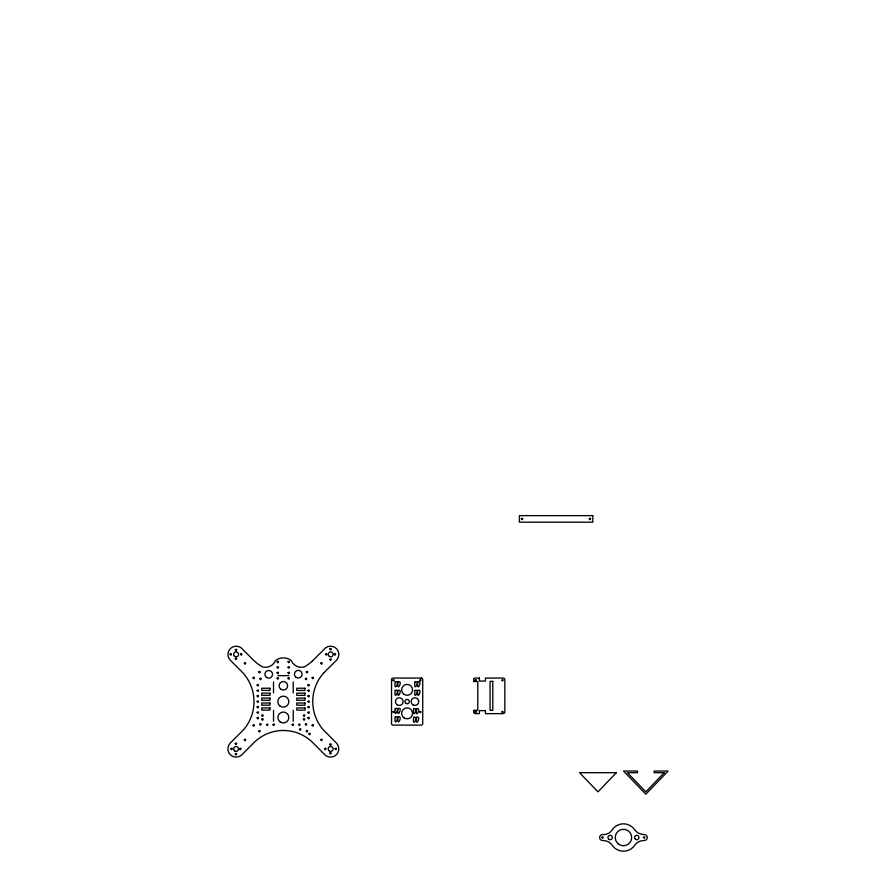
<?xml version="1.0" encoding="UTF-8"?>
<svg xmlns="http://www.w3.org/2000/svg" width="896" height="896" viewBox="0 0 896 896"><rect width="100%" height="100%" fill="white"/><g stroke="black" fill="none" stroke-linecap="round" stroke-linejoin="round"><path stroke-width="1.34" d="M324.072 672.526L323.221 673.478A43.03 43.03 0 0 0 323.221 729.77L336.47 743.075A8.277 8.277 0 0 1 336.75 754.309A8.277 8.277 0 0 1 325.573 755.462L312.48 742.358A41.597 41.597 0 0 0 254.262 742.358L241.136 755.462A8.277 8.277 0 0 1 229.958 754.309A8.277 8.277 0 0 1 230.238 743.075L243.51 729.792A43.019 43.019 0 0 0 242.659 672.56L229.936 659.848A8.277 8.277 0 0 1 241.181 647.842L254.296 660.957A43.03 43.03 0 0 0 262.573 666.915A10.842 10.842 0 0 0 275.442 660.598A12.869 12.869 0 0 1 291.312 660.598A10.875 10.875 0 0 0 304.17 666.938L304.214 666.915A43.03 43.03 0 0 0 311.539 661.808L312.491 660.957M312.122 661.282L325.606 647.842A8.277 8.277 0 0 1 336.784 648.995A8.277 8.277 0 0 1 336.504 660.229L323.602 673.053M277.906 675.651L288.848 675.651M293.227 681.946L293.227 692.888M293.227 710.394L293.227 721.336M273.526 681.946L273.526 692.888M273.526 710.394L273.526 721.336M258.81 731.114C260.131 734.014 261.072 728.694 258.821 731.013M312.099 677.813C313.466 680.758 314.317 675.27 312.099 677.813M253.008 725.29C254.318 728.258 255.248 722.792 253.008 725.29M306.275 731.058C307.574 734.037 308.56 728.571 306.275 731.058M307.922 707.011C309.266 709.979 310.15 704.514 307.922 707.011M312.077 725.256C313.242 728.19 314.518 722.926 312.099 725.155M393.042 711.906C394.117 714.381 394.957 709.822 393.042 711.906M475.171 711.906C476.302 714.358 477.109 709.733 475.171 711.906M601.854 837.413C603.21 840.392 604.016 834.904 601.854 837.413M643.44 837.413C644.762 840.392 645.646 834.904 643.44 837.413M257.13 706.944C258.306 710.013 259.426 704.592 257.13 706.944M307.933 701.501C309.075 704.536 310.352 699.093 307.933 701.501M589.266 518.717C590.307 521.83 591.674 516.466 589.266 518.717M253.042 677.768C254.274 680.814 255.293 675.427 253.042 677.768M258.843 671.966C260.019 675.013 261.195 669.603 258.843 671.966M277.099 678.227C278.253 681.285 279.44 675.864 277.099 678.227M288.042 678.227C289.229 681.274 290.349 675.898 288.042 678.227M306.309 671.944C307.44 675.002 308.717 669.57 306.309 671.944M393.042 680.131C393.994 682.662 395.013 678.182 393.042 680.131M419.854 680.131C420.784 682.662 421.859 678.171 419.854 680.131M419.854 711.861C420.806 714.392 421.826 709.934 419.854 711.861M475.182 680.131C476.112 682.662 477.187 678.16 475.182 680.131M501.984 680.131C502.891 682.662 504.034 678.171 501.984 680.131M501.984 711.861C502.936 714.403 503.966 709.901 501.984 711.861M230.115 654.17C231.123 657.294 232.557 651.952 230.115 654.17M235.312 649.79C236.32 652.926 237.754 647.573 235.312 649.79M235.312 658.538C236.32 661.674 237.754 656.331 235.312 658.538M240.509 654.17C241.517 657.294 242.95 651.952 240.509 654.17M230.899 748.709C231.907 751.845 233.33 746.491 230.899 748.709M244.328 663.174C245.325 666.31 246.758 660.957 244.328 663.174M235.278 743.512C236.275 746.648 237.709 741.294 235.278 743.512M235.278 753.906C236.275 757.042 237.709 751.699 235.278 753.906M239.646 748.709C240.654 751.845 242.088 746.491 239.646 748.709M244.328 739.682C245.325 742.818 246.758 737.475 244.328 739.682M257.141 685.014C258.138 688.15 259.571 682.797 257.141 685.014M257.141 690.48C258.138 693.616 259.571 688.274 257.141 690.48M257.141 695.957C258.138 699.093 259.571 693.75 257.141 695.957M259.829 678.675C260.837 681.811 262.27 676.469 259.829 678.675M257.141 701.434C258.138 704.558 259.571 699.216 257.141 701.434M257.141 712.376C258.138 715.512 259.571 710.158 257.141 712.376M257.13 717.842C258.138 721 259.582 715.613 257.13 717.842M259.784 724.192C260.792 727.328 262.226 721.986 259.784 724.192M261.789 715.378C262.797 718.514 264.23 713.171 261.789 715.378M261.789 719.208C262.797 722.344 264.23 717.002 261.789 719.208M266.538 724.539C267.546 727.675 268.979 722.333 266.538 724.539M277.11 661.763C278.118 664.888 279.541 659.546 277.11 661.763M277.11 667.229C278.118 670.365 279.541 665.022 277.11 667.229M277.11 672.706C278.118 675.842 279.541 670.488 277.11 672.706M273 724.539C274.008 727.675 275.442 722.333 273 724.539M288.053 661.763C288.893 664.832 290.595 659.59 288.053 661.763M288.053 667.229C288.893 670.298 290.595 665.056 288.053 667.229M288.053 672.706C289.061 675.842 290.494 670.488 288.053 672.706M292.152 724.539C293.16 727.675 294.594 722.333 292.152 724.539M298.626 724.539C299.634 727.675 301.067 722.333 298.626 724.539M305.368 678.675C306.376 681.811 307.81 676.469 305.368 678.675M299.555 729.277C300.552 732.413 301.986 727.07 299.555 729.277M303.374 715.378C304.382 718.514 305.816 713.171 303.374 715.378M303.374 719.208C304.382 722.344 305.816 717.002 303.374 719.208M307.944 685.014C308.952 688.15 310.386 682.797 307.944 685.014M307.922 690.48C308.963 693.694 310.43 688.206 307.922 690.48M307.944 695.957C308.952 699.093 310.386 693.75 307.944 695.957M305.334 724.192C306.342 727.328 307.765 721.986 305.334 724.192M307.944 712.376C308.952 715.512 310.386 710.158 307.944 712.376M307.944 717.842C308.952 720.978 310.386 715.635 307.944 717.842M308.896 733.746C309.904 736.87 311.338 731.528 308.896 733.746M320.824 663.174C321.832 666.31 323.266 660.968 320.824 663.174M325.506 654.17C326.514 657.294 327.947 651.952 325.506 654.17M329.885 648.962C330.893 652.098 332.326 646.755 329.885 648.962M329.885 659.366C330.893 662.502 332.326 657.149 329.885 659.366M320.813 739.659C321.81 742.795 323.243 737.442 320.813 739.659M334.264 654.17C335.272 657.294 336.706 651.952 334.264 654.17M324.643 748.698C325.651 751.822 327.085 746.48 324.643 748.698M329.84 744.318C330.848 747.454 332.282 742.101 329.84 744.318M329.84 753.066C330.848 756.202 332.282 750.859 329.84 753.066M335.048 748.698C336.045 751.822 337.478 746.48 335.048 748.698M395.203 681.957C393.557 694.03 400.803 679.672 395.203 681.957M395.203 690.435C393.557 702.509 400.803 688.15 395.203 690.435M398.048 681.957C396.402 694.03 403.648 679.672 398.048 681.957M395.203 708.534C393.557 720.597 400.803 706.238 395.203 708.534M398.048 690.435C396.402 702.509 403.648 688.15 398.048 690.435M395.203 717.013C393.557 729.075 400.803 714.717 395.203 717.013M398.048 708.534C396.402 720.597 403.648 706.238 398.048 708.534M398.048 717.013C396.402 729.075 403.648 714.717 398.048 717.013M414.971 681.957C413.325 694.03 420.582 679.672 414.971 681.957M414.971 690.435C413.325 702.509 420.582 688.15 414.971 690.435M413.672 708.859C412.026 720.922 419.272 706.563 413.672 708.859M417.816 681.957C416.17 694.03 423.427 679.672 417.816 681.957M413.672 717.338C412.026 729.411 419.272 715.053 413.672 717.338M417.816 690.435C416.17 702.509 423.427 688.15 417.816 690.435M416.517 708.859C414.87 720.922 422.117 706.563 416.517 708.859M416.517 717.338C414.87 729.411 422.117 715.053 416.517 717.338M521.338 518.661C522.189 521.842 523.88 516.578 521.338 518.661M616.381 772.688L597.968 791.84L579.544 772.688L616.381 772.688M664.25 772.688L645.826 791.84L627.413 772.688L637.526 772.688L637.526 771.042L623.549 771.042L645.826 794.203L668.102 771.042L654.125 771.042L654.125 772.688L664.25 772.688M592.794 515.637L519.389 515.637L519.389 522.2L592.794 522.2L592.794 515.637M421.21 678.07L393.03 678.07A1.501 1.501 0 0 0 391.53 679.571L391.53 723.621A1.501 1.501 0 0 0 393.03 725.122L421.21 725.122A1.501 1.501 0 0 0 422.722 723.621L422.722 679.571A1.501 1.501 0 0 0 421.21 678.07M479.405 678.07L475.16 678.07A1.501 1.501 0 0 0 473.659 679.571L473.659 681.554L477.77 681.554L477.77 710.282L473.659 710.282L473.659 711.995A1.646 1.646 0 0 0 475.306 713.63L479.405 713.63L479.405 710.629L485.43 710.629L485.43 713.63L503.205 713.63A1.646 1.646 0 0 0 504.851 711.995L504.851 679.571A1.501 1.501 0 0 0 503.35 678.07L485.43 678.07L485.43 681.072L479.405 681.072L479.405 678.07M492.811 681.352L490.078 681.352L490.078 710.349L492.811 710.349L492.811 681.352M269.965 688.24L261.755 688.24L261.755 690.424L269.965 690.424L269.965 688.24M304.987 688.24L296.778 688.24L296.778 690.424L304.987 690.424L304.987 688.24M269.965 693.157L261.755 693.157L261.755 695.352L269.965 695.352L269.965 693.157M304.987 693.157L296.778 693.157L296.778 695.352L304.987 695.352L304.987 693.157M269.965 698.085L261.755 698.085L261.755 700.269L269.965 700.269L269.965 698.085M304.987 698.085L296.778 698.085L296.778 700.269L304.987 700.269L304.987 698.085M269.965 703.013L261.755 703.013L261.755 705.197L269.965 705.197L269.965 703.013M304.987 703.013L296.778 703.013L296.778 705.197L304.987 705.197L304.987 703.013M269.965 707.93L261.755 707.93L261.755 710.125L269.965 710.125L269.965 707.93M304.987 707.93L296.778 707.93L296.778 710.125L304.987 710.125L304.987 707.93M602.672 834.512L602.482 834.512A3.013 3.013 0 0 0 599.659 837.704A3.013 3.013 0 0 0 602.851 840.526A11.413 11.413 0 0 1 611.912 844.85A13.675 13.675 0 0 0 635.006 844.85A11.346 11.346 0 0 1 644.258 840.526L644.437 840.526A3.013 3.013 0 0 0 647.259 837.525A3.013 3.013 0 0 0 644.437 834.512L644.258 834.512A11.346 11.346 0 0 1 635.006 830.189A13.675 13.675 0 0 0 611.912 830.189A9.946 9.946 0 0 1 603.557 834.568L602.672 834.512M618.912 844.357A8.21 8.21 0 0 0 631.646 838.04A8.21 8.21 0 0 0 619.808 830.166A8.21 8.21 0 0 0 618.912 844.357M608.933 839.339A2.184 2.184 0 0 0 612.326 837.659A2.184 2.184 0 0 0 609.168 835.565A2.184 2.184 0 0 0 608.933 839.339M635.566 839.339A2.184 2.184 0 0 0 638.96 837.659A2.184 2.184 0 0 0 635.802 835.565A2.184 2.184 0 0 0 635.566 839.339M329.448 656.51A2.464 2.464 0 0 0 333.144 654.382A2.464 2.464 0 0 0 329.448 652.243A2.464 2.464 0 0 0 329.448 656.51M280.011 706.059A5.51 5.51 0 0 0 288.803 702.33A5.51 5.51 0 0 0 281.187 696.584A5.51 5.51 0 0 0 280.011 706.059M280.347 722.064A5.477 5.477 0 0 0 288.837 717.853A5.477 5.477 0 0 0 280.941 712.611A5.477 5.477 0 0 0 280.347 722.064M281.019 689.326A4.256 4.256 0 0 0 287.627 686.045A4.256 4.256 0 0 0 281.478 681.957A4.256 4.256 0 0 0 281.019 689.326M266.482 677.398A3.83 3.83 0 0 0 272.541 674.722A3.83 3.83 0 0 0 267.187 670.802A3.83 3.83 0 0 0 266.482 677.398M296.128 677.376A3.83 3.83 0 0 0 302.064 674.419A3.83 3.83 0 0 0 296.542 670.757A3.83 3.83 0 0 0 296.128 677.376M328.899 750.658A2.464 2.464 0 0 0 333.021 749.56A2.464 2.464 0 0 0 329.997 746.547A2.464 2.464 0 0 0 328.899 750.658M234.371 656.118A2.464 2.464 0 0 0 238.482 655.01A2.464 2.464 0 0 0 235.469 651.997A2.464 2.464 0 0 0 234.371 656.118M234.842 751.05A2.464 2.464 0 0 0 238.526 748.922A2.464 2.464 0 0 0 234.842 746.794A2.464 2.464 0 0 0 234.842 751.05M404.096 694.389A5.477 5.477 0 0 0 412.586 690.178A5.477 5.477 0 0 0 404.69 684.936A5.477 5.477 0 0 0 404.096 694.389M404.096 717.92A5.477 5.477 0 0 0 412.586 713.709A5.477 5.477 0 0 0 404.69 708.456A5.477 5.477 0 0 0 404.096 717.92M413.034 704.917A3.83 3.83 0 0 0 418.779 701.602A3.83 3.83 0 0 0 413.034 698.275A3.83 3.83 0 0 0 413.034 704.917M405.91 703.416A2.184 2.184 0 0 0 409.304 701.736A2.184 2.184 0 0 0 406.146 699.63A2.184 2.184 0 0 0 405.91 703.416M397.174 704.782A3.83 3.83 0 0 0 403.122 701.837A3.83 3.83 0 0 0 397.6 698.163A3.83 3.83 0 0 0 397.174 704.782"/></g></svg>
